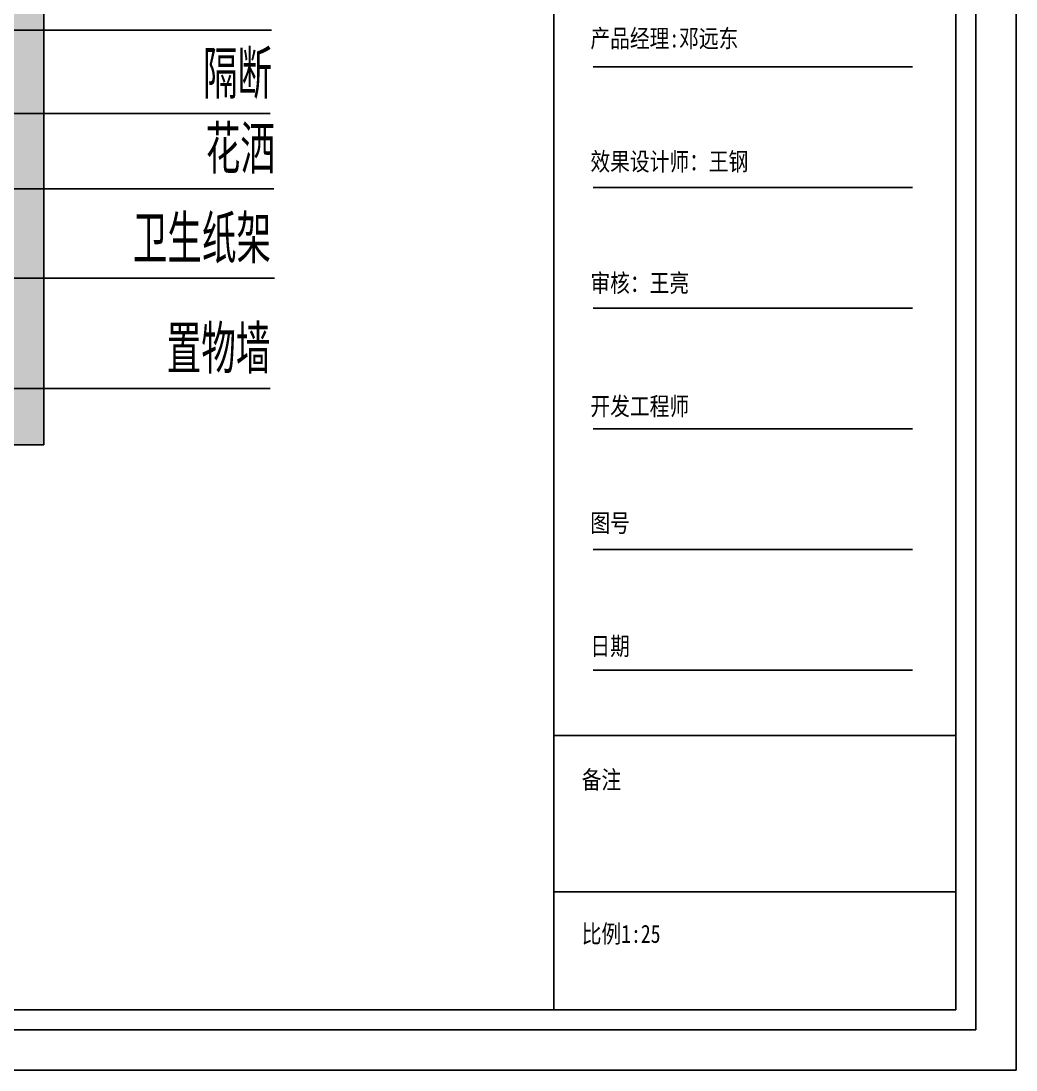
# Model space of a CAD drawing. Extents: x 23971 to 232415, y -48119 to 67869.
# Drawn here: x 196235 to 198752, y 16078 to 18731 of the extents above; entities that cross this region are included whole.
import ezdxf

# ---------------------------------------------------------------- set-up
doc = ezdxf.new("R2010")
doc.units = 0
doc.header["$LTSCALE"] = 1000
doc.header["$MEASUREMENT"] = 0
for name, color, linetype in [('A-rc 混凝土墙', 255, 'Continuous'), ('PUB_DIM', 3, 'Continuous'), ('PUB_TEXT', 7, 'Continuous'), ('活动家具', 7, 'Continuous')]:
    doc.layers.add(name, color=color, linetype=linetype)
doc.styles.add('_TCH_DIM', font='SIMPLEX', dxfattribs={"bigfont": 'GBCBIG'})
doc.styles.get("Standard").update_dxf_attribs({"font": 'gbenor.shx', "bigfont": 'gbcbig.shx'})
doc.styles.add('WJ', font='', dxfattribs={"width": 0.8, "height": 135})
doc.styles.get('WJ').set_extended_font_data('FangSong_GB2312')
doc.dimstyles.new('ISO-25', dxfattribs={"dimtxt": 2.5, "dimasz": 2.5, "dimexe": 1.25, "dimexo": 0.625, "dimtad": 1, "dimtxsty": 'Standard', "dimcen": 2.5, "dimadec": 0, "dimazin": 0, "dimtfac": 1, "dimtmove": 0, "dimatfit": 3, "dimfxl": 1, "dimarcsym": 0})

# ---------------------------------------------------------------- blocks, each defined once
blk = doc.blocks.new('25kuang')
at = {"color": 251}
for p, q in [((-180171.9, 28537.2), (-180171.9, 33583.9)), ((-187379, 28537.2), (-180171.9, 28537.2))]:
    blk.add_line(p, q, dxfattribs=at)
for p, q in [((-181239.2, 28588), (-181239.2, 33533)), ((-180222.7, 28588), (-180222.7, 33533)), ((-181140.2, 30971.6), (-180332.3, 30971.6)), ((-181140.2, 30666.7), (-180332.3, 30666.7)), ((-181140.2, 30361.7), (-180332.3, 30361.7)), ((-181140.2, 30056.7), (-180332.3, 30056.7)), ((-181140.2, 29751.8), (-180332.3, 29751.8)), ((-181140.2, 29446.8), (-180332.3, 29446.8)), ((-181239.2, 29281.3), (-180222.7, 29281.3)), ((-181239.2, 28885.7), (-180222.7, 28885.7)), ((-187328.2, 28588), (-180222.7, 28588))]:
    blk.add_line(p, q)
blk.add_lwpolyline([(-187495.2, 28435.5), (-180070.2, 28435.5), (-180070.2, 33685.5), (-187495.2, 33685.5)], close=True)
at = {"attachment_point": 1, "style": 'WJ'}
for s, insert, char_height, width in [('{\\fSimSun|b0|i0|c134|p2;产品经理:邓远东}', (-181146.9, 31066.7), 45.744, 556.486), ('{\\fSimSun|b0|i0|c134|p2;效果设计师：王钢}', (-181146.9, 30755.4), 45.744, 571.705), ('{\\fSimSun|b0|i0|c134|p2;审核：王亮}', (-181146.9, 30448.1), 45.744, 273.627), ('{\\fSimSun|b0|i0|c134|p2;开发工程师}', (-181146.9, 30136.8), 45.744, 273.627), ('图号', (-181146.9, 29841.5), 45.74, 273.627), ('日期', (-181146.9, 29530.2), 45.74, 273.627), ('{\\fSimSun|b0|i0|c134|p2;备注}', (-181168.9, 29192.3), 45.744, 364.678), ('{\\fSimSun|b0|i0|c134|p2;比例1:25}', (-181168.9, 28802.7), 45.744, 364.678)]:
    blk.add_mtext(s, dxfattribs=dict(at, insert=insert, char_height=char_height, width=width))

msp = doc.modelspace()

# ---------------------------------------------------------------- hatches: boundary and pattern name
at = {"layer": '活动家具'}
h = msp.add_hatch(dxfattribs=at)
h.set_pattern_fill('钢筋混凝土', color=251, scale=10, angle=180)
h.set_pattern_definition([(225, (344753.615, 49020.184), (17.6776695, -17.6776695), []), (230, (344753.615, 49020.184), (-71.726018, 6.275213), [7.5, -82.5]), (175, (344753.615, 49020.184), (13.875133, -75.219213), [6, -66]), (280.4514, (344747.64, 49020.71), (-57.850938, -68.943954), [6.37402, -70.11421]), (226.1842, (344753.615, 49000.18), (-106.724105, 16.5519), [11.25, -123.75]), (276.6356, (344744.72, 49001.56), (-93.46627, -97.41179), [9.56103, -105.1713]), (171.1842, (344753.61, 49000.18), (-93.466195, -97.41186), [9, -99]), (201, (344743.615, 49005.184), (-59.690705, 40.26189), [7.5, -82.5]), (146, (344743.615, 49005.184), (-24.331533, -72.515005), [6, -66]), (251.4514, (344738.64, 49008.54), (-84.022263, -32.25305), [6.37402, -70.11421]), (217.5, (344753.615, 49020.184), (-1.2159855, -33.2893854), [0, -65.2, 0, -67, 0, -66.25]), (187.5, (344753.615, 49020.184), (-26.306954, -39.441171), [0, -38.2, 0, -63.7, 0, -25.25]), (147.5, (344775.915, 49020.184), (-53.3822436, 2.255487), [0, -25, 0, -78, 0, -103.5]), (137.5, (344785.915, 49020.184), (-58.318617, -10.010498), [0, -32.5, 0, -51.8, 0, -73.5])])
h.paths.add_polyline_path([(196292.6, 19859.2), (193192.6, 19859.2), (193192.6, 19659.2), (193292.6, 19659.2), (193292.6, 19759.2), (196192.6, 19759.2), (196192.6, 17759.2), (195292.6, 17759.2), (195292.6, 17759.2), (195192.6, 17759.2), (194942.6, 17759.2), (193542.6, 17759.2), (193292.6, 17759.2), (193292.6, 18309.2), (193292.6, 18759.2), (193192.6, 18759.2), (193192.6, 17659.2), (196292.6, 17659.2)])

# ---------------------------------------------------------------- linework, layer by layer
at = {"layer": 'A-rc 混凝土墙'}
for p, q in [((196292.6, 17659.2), (196292.6, 19859.2)), ((193192.6, 17659.2), (196292.6, 17659.2))]:
    msp.add_line(p, q, dxfattribs=at)

# ---------------------------------------------------------------- block references
at = {"color": 146}
msp.add_blockref('25kuang', (378822.3, -12357.2), dxfattribs=at)

# ---------------------------------------------------------------- texts
at = {"layer": 'PUB_TEXT', "style": '_TCH_DIM'}
for s, p in [('隔断', (196695, 18534.2)), ('花洒', (196702.2, 18344.4)), ('卫生纸架', (196517.6, 18117.9)), ('置物墙', (196603.5, 17839.1))]:
    msp.add_text(s, height=121.53, dxfattribs=at).set_placement(p)

# ---------------------------------------------------------------- leaders
at = {"layer": 'PUB_DIM'}
for points in [[(195179.2, 17894.3), (195179.2, 18707.1), (196869, 18707.1)], [(195406.8, 18496.4), (196865.4, 18496.4)], [(195742.6, 18306.6), (196874.5, 18306.6)], [(195252.3, 18080.1), (196876.2, 18080.1)], [(195607.7, 17801.3), (196865.4, 17801.3)]]:
    msp.add_leader(points, dimstyle='ISO-25', override={"dimscale": 0, "dimasz": 120, "dimtad": 0, "dimldrblk": 'DotSmall', "dimfxl": 100, "dimfxlon": 1, "dimarcsym": 1}, dxfattribs=at)

doc.saveas('drawing.dxf')
